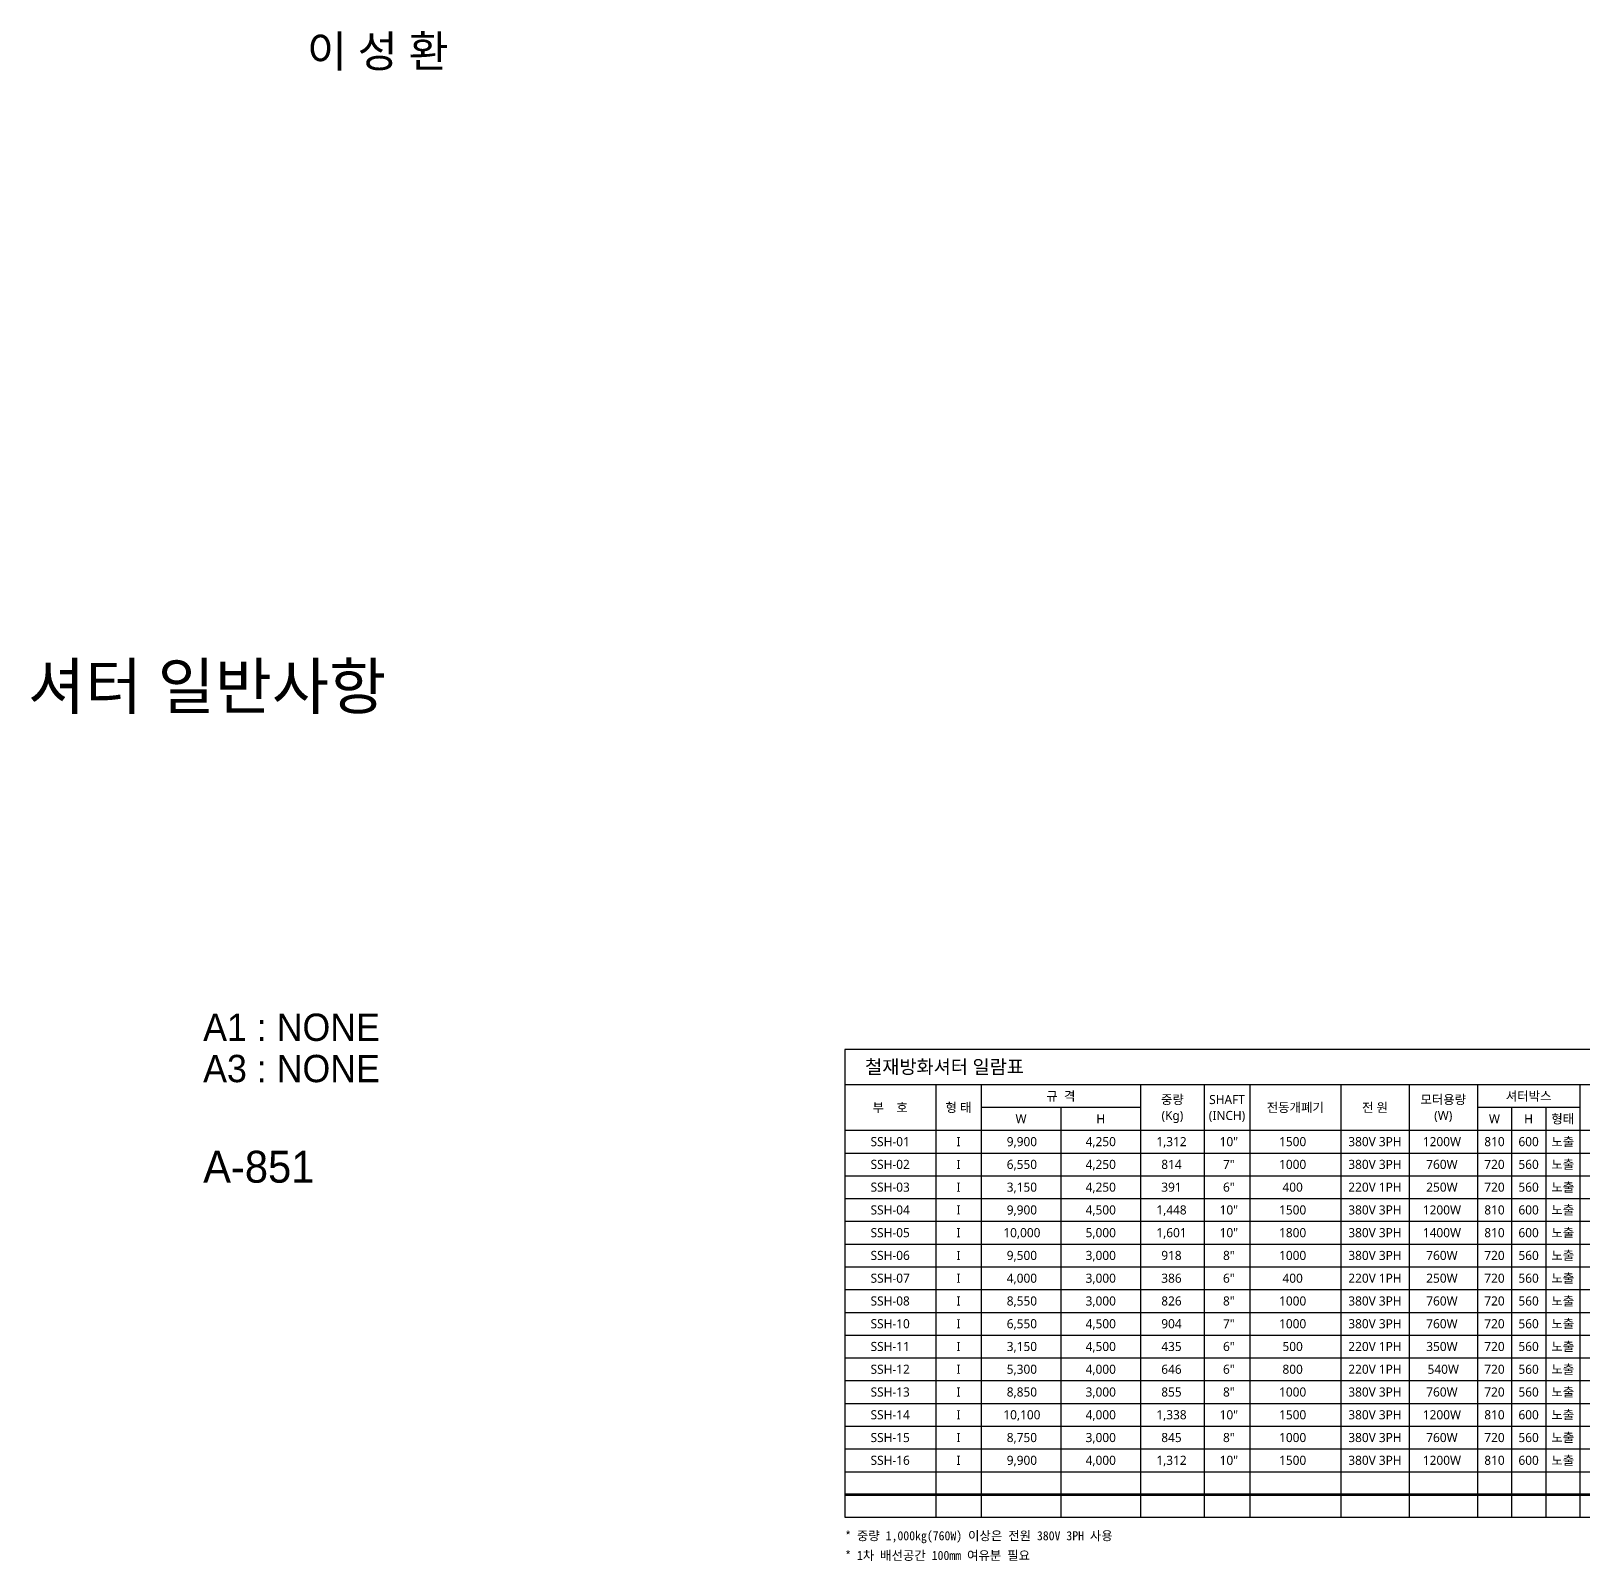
# Model space of a CAD drawing. Header units: millimetres. Extents: x -6941 to 136681, y 2065 to 58366.
# Drawn here: x 67323 to 84368, y 6341 to 23145 of the extents above; entities that cross this region are included whole.
import ezdxf
from ezdxf.enums import TextEntityAlignment as Align

# ---------------------------------------------------------------- set-up
doc = ezdxf.new("R2010")
doc.units = ezdxf.units.MM
doc.header["$LTSCALE"] = 4
doc.header["$MEASUREMENT"] = 0
for name, color, linetype in [('A-BORD-TEXT', 3, 'CONTINUOUS'), ('A-XXXX-TABL', 7, 'CONTINUOUS'), ('A-XXXX-TXT2', 3, 'CONTINUOUS'), ('FORM', 7, 'CONTINUOUS'), ('WINDOW', 7, 'CONTINUOUS')]:
    doc.layers.add(name, color=color, linetype=linetype)
doc.styles.add('돋움', font='')
doc.styles.add('돋움체', font='')
doc.styles.add('맑은고딕', font='malgun.ttf')
doc.styles.get('돋움').set_extended_font_data('Dotum')
doc.styles.get('돋움체').set_extended_font_data('DotumChe')

msp = doc.modelspace()

# ---------------------------------------------------------------- linework, layer by layer
at = {"layer": 'A-XXXX-TABL'}
for p, q in [((76258.99, 10821.95), (92083.51, 10821.95)), ((76258.99, 10571.95), (92083.51, 10571.95)), ((76258.99, 10321.95), (92083.51, 10321.95)), ((76258.99, 10071.95), (92083.51, 10071.95)), ((76258.99, 9821.95), (92083.51, 9821.95)), ((76258.99, 9571.95), (92083.51, 9571.95)), ((76258.99, 9321.95), (92083.51, 9321.95)), ((76258.99, 9071.95), (92083.51, 9071.95)), ((76258.99, 8821.95), (92083.51, 8821.95)), ((76258.99, 8571.95), (92083.51, 8571.95)), ((76258.99, 8321.95), (92083.51, 8321.95)), ((76258.99, 8071.95), (92083.51, 8071.95)), ((76258.99, 7821.95), (92083.51, 7821.95)), ((76258.99, 7571.95), (92083.51, 7571.95)), ((76258.99, 7321.95), (92083.51, 7321.95)), ((76258.99, 7078.6), (92083.51, 7078.6)), ((76258.99, 7071.95), (92083.51, 7071.95)), ((76258.99, 7065.3), (92083.51, 7065.3)), ((76258.99, 6821.95), (92083.51, 6821.95))]:
    msp.add_line(p, q, dxfattribs=at)
at = {"layer": 'FORM'}
for points in [[(77258.99, 11571.95), (77258.99, 6821.95)], [(77758.99, 11571.95), (77758.99, 6821.95)], [(79508.99, 11571.95), (79508.99, 6821.95)], [(80208.51, 11571.95), (80208.51, 6821.95)], [(80708.51, 11571.95), (80708.51, 6821.95)], [(81708.51, 11571.95), (81708.51, 6821.95)], [(82458.51, 11571.95), (82458.51, 6821.95)], [(83208.51, 11571.95), (83208.51, 6821.95)], [(84333.51, 11571.95), (84333.51, 6821.95)], [(78633.99, 11321.95), (78633.99, 6821.95)], [(83583.51, 11321.95), (83583.51, 6821.95)], [(83958.51, 11321.95), (83958.51, 6821.95)]]:
    msp.add_lwpolyline(points, dxfattribs=at)
at = {"layer": 'WINDOW'}
for p, q in [((92083.51, 11957.43), (76258.99, 11957.43)), ((76258.99, 11957.43), (76258.99, 6821.95)), ((92083.51, 11571.95), (76258.99, 11571.95)), ((79508.99, 11321.95), (77758.99, 11321.95)), ((84333.51, 11321.95), (83208.51, 11321.95)), ((76258.99, 11071.95), (92083.51, 11071.95))]:
    msp.add_line(p, q, dxfattribs=at)

# ---------------------------------------------------------------- texts
at = {"layer": 'A-BORD-TEXT', "style": '맑은고딕'}
msp.add_text('이 성 환', height=350, dxfattribs=at).set_placement((71907.25, 22748.68), align=Align.RIGHT)
msp.add_text('셔터 일반사항', height=500, dxfattribs=at).set_placement((69256.2, 15948.28), align=Align.MIDDLE_CENTER)
at = {"layer": 'A-BORD-TEXT', "style": '돋움'}
for s, height, p in [('A1 : NONE', 300, (69213.25, 12053.32)), ('A1 : NONE', 300, (69213.25, 12053.32)), ('A3 : NONE', 300, (69213.25, 11599.83)), ('A3 : NONE', 300, (69213.25, 11599.83)), ('A-851', 350, (69213.25, 10496.2))]:
    msp.add_text(s, height=height, dxfattribs=at).set_placement(p)
at = {"layer": 'A-XXXX-TXT2'}
for s, height, style, p in [('철재방화셔터 일람표', 150, '맑은고딕', (76483.42, 11693.74)), ('* 중량 1,000kg(760W) 이상은 전원 380V 3PH 사용', 100, '돋움체', (76264.4, 6568.47)), ('* 1차 배선공간 100mm 여유분 필요', 100, '돋움체', (76264.4, 6352.01))]:
    msp.add_text(s, height=height, dxfattribs=dict(at, style=style)).set_placement(p)
at = {"layer": 'A-XXXX-TXT2', "style": '맑은고딕'}
for s, p in [('규  격', (78633.99, 11446.95)), ('중량', (79858.75, 11409.45)), ('SHAFT', (80458.51, 11409.45)), ('모터용량', (82833.51, 11409.45)), ('셔터박스', (83771.01, 11446.95)), ('부    호', (76758.99, 11321.95)), ('형 태', (77508.99, 11321.95)), ('(Kg)', (79858.75, 11234.45)), ('(INCH)', (80458.51, 11234.45)), ('전동개폐기', (81208.51, 11321.95)), ('전 원', (82083.51, 11321.95)), ('(W)', (82833.51, 11234.45)), ('형태', (84146.01, 11196.95)), ('W', (78196.49, 11196.95)), ('H', (79071.49, 11196.95)), ('W', (83396.01, 11196.95)), ('H', (83771.01, 11196.95)), ('SSH-01', (76758.99, 10946.95)), ('I', (77508.99, 10946.95)), ('9,900', (78205.56, 10946.95)), ('4,250', (79071.66, 10946.95)), ('1,312', (79848.39, 10946.95)), ('10"', (80478.46, 10946.95)), ('1500', (81179.48, 10946.95)), ('380V 3PH', (82083.51, 10946.95)), ('1200W', (82819.07, 10946.95)), ('810', (83396.01, 10946.95)), ('600', (83771.01, 10946.95)), ('노출', (84146.01, 10946.95)), ('SSH-02', (76758.99, 10696.95)), ('I', (77508.99, 10696.95)), ('6,550', (78205.56, 10696.95)), ('4,250', (79071.66, 10696.95)), ('814', (79848.39, 10696.95)), ('7"', (80478.46, 10696.95)), ('1000', (81179.48, 10696.95)), ('380V 3PH', (82083.51, 10696.95)), ('760W', (82819.07, 10696.95)), ('720', (83396.01, 10696.95)), ('560', (83771.01, 10696.95)), ('노출', (84146.01, 10696.95)), ('SSH-03', (76758.99, 10446.95)), ('I', (77508.99, 10446.95)), ('3,150', (78205.56, 10446.95)), ('4,250', (79071.66, 10446.95)), ('391', (79848.39, 10446.95)), ('6"', (80478.46, 10446.95)), ('400', (81179.48, 10446.95)), ('220V 1PH', (82083.51, 10446.95)), ('250W', (82819.07, 10446.95)), ('720', (83396.01, 10446.95)), ('560', (83771.01, 10446.95)), ('노출', (84146.01, 10446.95)), ('SSH-04', (76758.99, 10196.95)), ('I', (77508.99, 10196.95)), ('9,900', (78205.56, 10196.95)), ('4,500', (79071.66, 10196.95)), ('1,448', (79848.39, 10196.95)), ('10"', (80478.46, 10196.95)), ('1500', (81179.48, 10196.95)), ('380V 3PH', (82083.51, 10196.95)), ('1200W', (82819.07, 10196.95)), ('810', (83396.01, 10196.95)), ('600', (83771.01, 10196.95)), ('노출', (84146.01, 10196.95)), ('SSH-05', (76758.99, 9946.95)), ('I', (77508.99, 9946.95)), ('10,000', (78205.56, 9946.95)), ('5,000', (79071.66, 9946.95)), ('1,601', (79848.39, 9946.95)), ('10"', (80478.46, 9946.95)), ('1800', (81179.48, 9946.95)), ('380V 3PH', (82083.51, 9946.95)), ('1400W', (82819.07, 9946.95)), ('810', (83396.01, 9946.95)), ('600', (83771.01, 9946.95)), ('노출', (84146.01, 9946.95)), ('SSH-06', (76758.99, 9696.95)), ('I', (77508.99, 9696.95)), ('9,500', (78205.56, 9696.95)), ('3,000', (79071.66, 9696.95)), ('918', (79848.39, 9696.95)), ('8"', (80478.46, 9696.95)), ('1000', (81179.48, 9696.95)), ('380V 3PH', (82083.51, 9696.95)), ('760W', (82819.07, 9696.95)), ('720', (83396.01, 9696.95)), ('560', (83771.01, 9696.95)), ('노출', (84146.01, 9696.95)), ('SSH-07', (76758.99, 9446.95)), ('I', (77508.99, 9446.95)), ('4,000', (78205.56, 9446.95)), ('3,000', (79071.66, 9446.95)), ('386', (79848.39, 9446.95)), ('6"', (80478.46, 9446.95)), ('400', (81179.48, 9446.95)), ('220V 1PH', (82083.51, 9446.95)), ('250W', (82819.07, 9446.95)), ('720', (83396.01, 9446.95)), ('560', (83771.01, 9446.95)), ('노출', (84146.01, 9446.95)), ('SSH-08', (76758.99, 9196.95)), ('I', (77508.99, 9196.95)), ('8,550', (78205.56, 9196.95)), ('3,000', (79071.66, 9196.95)), ('826', (79848.39, 9196.95)), ('8"', (80478.46, 9196.95)), ('1000', (81179.48, 9196.95)), ('380V 3PH', (82083.51, 9196.95)), ('760W', (82819.07, 9196.95)), ('720', (83396.01, 9196.95)), ('560', (83771.01, 9196.95)), ('노출', (84146.01, 9196.95)), ('SSH-10', (76758.99, 8946.95)), ('I', (77508.99, 8946.95)), ('6,550', (78205.56, 8946.95)), ('4,500', (79071.66, 8946.95)), ('904', (79848.39, 8946.95)), ('7"', (80478.46, 8946.95)), ('1000', (81179.48, 8946.95)), ('380V 3PH', (82083.51, 8946.95)), ('760W', (82819.07, 8946.95)), ('720', (83396.01, 8946.95)), ('560', (83771.01, 8946.95)), ('노출', (84146.01, 8946.95)), ('SSH-11', (76758.99, 8696.95)), ('I', (77508.99, 8696.95)), ('3,150', (78205.56, 8696.95)), ('4,500', (79071.66, 8696.95)), ('435', (79848.39, 8696.95)), ('6"', (80478.46, 8696.95)), ('500', (81179.48, 8696.95)), ('220V 1PH', (82083.51, 8696.95)), ('350W', (82819.07, 8696.95)), ('720', (83396.01, 8696.95)), ('560', (83771.01, 8696.95)), ('노출', (84146.01, 8696.95)), ('SSH-12', (76758.99, 8446.95)), ('I', (77508.99, 8446.95)), ('5,300', (78205.56, 8446.95)), ('4,000', (79071.66, 8446.95)), ('646', (79848.39, 8446.95)), ('6"', (80478.46, 8446.95)), ('800', (81179.48, 8446.95)), ('220V 1PH', (82083.51, 8446.95)), ('540W', (82833.51, 8446.95)), ('720', (83396.01, 8446.95)), ('560', (83771.01, 8446.95)), ('노출', (84146.01, 8446.95)), ('SSH-13', (76758.99, 8196.95)), ('I', (77508.99, 8196.95)), ('8,850', (78205.56, 8196.95)), ('3,000', (79071.66, 8196.95)), ('855', (79848.39, 8196.95)), ('8"', (80478.46, 8196.95)), ('1000', (81179.48, 8196.95)), ('380V 3PH', (82083.51, 8196.95)), ('760W', (82819.07, 8196.95)), ('720', (83396.01, 8196.95)), ('560', (83771.01, 8196.95)), ('노출', (84146.01, 8196.95)), ('SSH-14', (76758.99, 7946.95)), ('I', (77508.99, 7946.95)), ('10,100', (78205.56, 7946.95)), ('4,000', (79071.66, 7946.95)), ('1,338', (79848.39, 7946.95)), ('10"', (80478.46, 7946.95)), ('1500', (81179.48, 7946.95)), ('380V 3PH', (82083.51, 7946.95)), ('1200W', (82819.07, 7946.95)), ('810', (83396.01, 7946.95)), ('600', (83771.01, 7946.95)), ('노출', (84146.01, 7946.95)), ('SSH-15', (76758.99, 7696.95)), ('I', (77508.99, 7696.95)), ('8,750', (78205.56, 7696.95)), ('3,000', (79071.66, 7696.95)), ('845', (79848.39, 7696.95)), ('8"', (80478.46, 7696.95)), ('1000', (81179.48, 7696.95)), ('380V 3PH', (82083.51, 7696.95)), ('760W', (82819.07, 7696.95)), ('720', (83396.01, 7696.95)), ('560', (83771.01, 7696.95)), ('노출', (84146.01, 7696.95)), ('노출', (84146.01, 7446.95)), ('SSH-16', (76758.99, 7446.95)), ('I', (77508.99, 7446.95)), ('9,900', (78205.56, 7446.95)), ('4,000', (79071.66, 7446.95)), ('1,312', (79848.39, 7446.95)), ('10"', (80478.46, 7446.95)), ('1500', (81179.48, 7446.95)), ('380V 3PH', (82083.51, 7446.95)), ('1200W', (82819.07, 7446.95)), ('810', (83396.01, 7446.95)), ('600', (83771.01, 7446.95))]:
    msp.add_text(s, height=100, dxfattribs=at).set_placement(p, align=Align.MIDDLE_CENTER)

doc.saveas('drawing.dxf')
